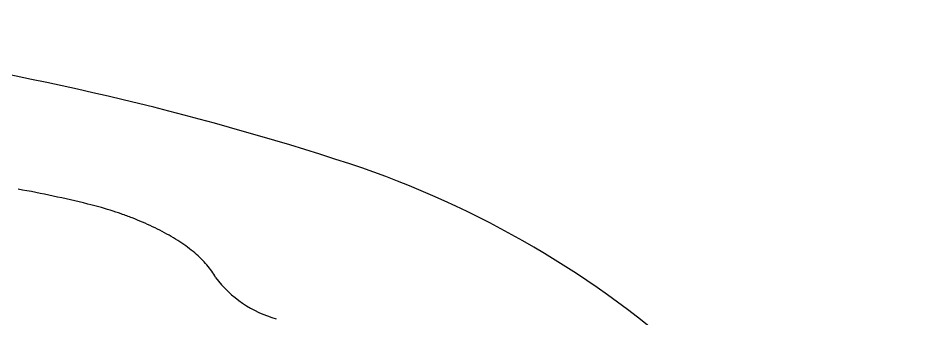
# Model space of a CAD drawing. Header units: millimetres. Extents: x 976 to 9349, y -1578 to 2211.
# Drawn here: x 2939.961 to 2942.812, y 986.744 to 987.685 of the extents above; entities that cross this region are included whole.
import ezdxf

# ---------------------------------------------------------------- set-up
doc = ezdxf.new("R2010")
doc.units = ezdxf.units.MM
doc.layers.add('Wbudowane', color=175, linetype='Continuous')

# ---------------------------------------------------------------- blocks, each defined once
blk = doc.blocks.new('Z$W@#21058')
for centre, radius, start, end in [((20.0854, 134.5707), 9.2328, 71.91995, 91.39833), ((21.9915, 140.4646), 3.0384, 24.0978, 71.5978), ((21.2501, 139.621), 3.7071, 76.2431, 79.6899), ((22.8145, 143.2042), 0.3542, 216.8742, 254.6745)]:
    blk.add_arc(centre, radius, start, end)
blk.add_open_spline([(22.5311, 142.9916), (22.5271, 142.9991), (22.5196, 143.0114), (22.5042, 143.0316), (22.4867, 143.0502), (22.4664, 143.0688), (22.444, 143.0864), (22.4193, 143.1036), (22.3927, 143.12), (22.3643, 143.1358), (22.3343, 143.1508), (22.3027, 143.1651), (22.2701, 143.1785), (22.2359, 143.1911), (22.2017, 143.2025), (22.1656, 143.2131), (22.1442, 143.2187), (22.1317, 143.2218)], degree=3, knots=[0, 0, 0, 0, 0.065496, 0.132077, 0.199301, 0.266511, 0.333874, 0.400976, 0.467926, 0.534813, 0.601516, 0.668412, 0.735348, 0.802197, 0.86931, 0.936346, 1, 1, 1, 1])

msp = doc.modelspace()

# ---------------------------------------------------------------- block references
at = {"layer": 'Wbudowane'}
msp.add_blockref('Z$W@#21058', (2918.0473, 843.881), dxfattribs=at)

doc.saveas('drawing.dxf')
